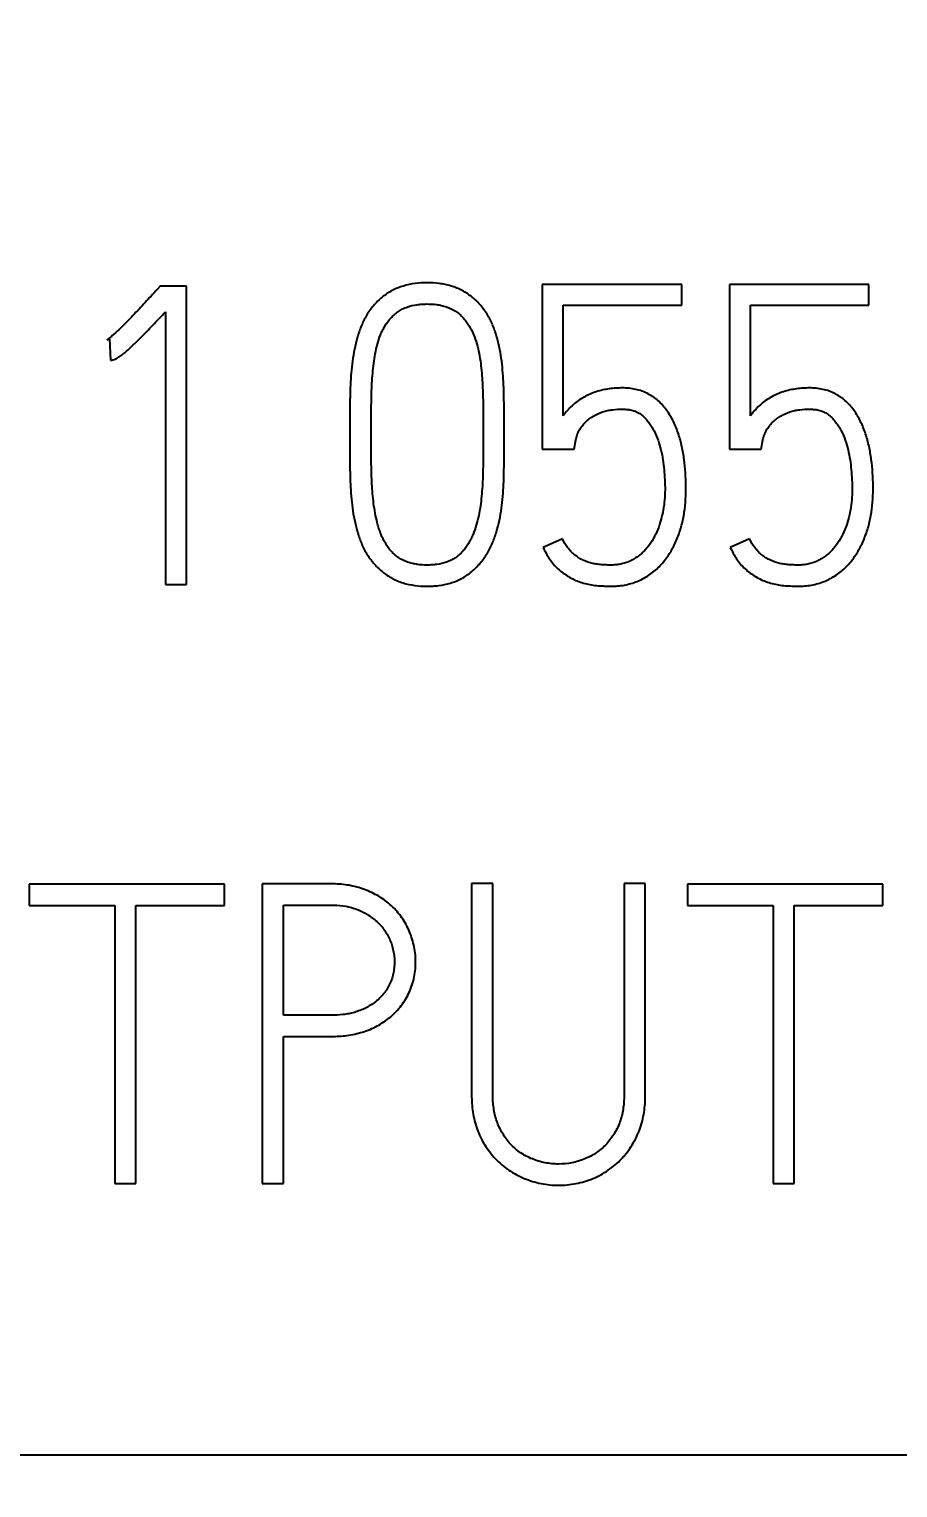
# Model space of a CAD drawing. Extents: x 0 to 420, y 0 to 297.
# Drawn here: x 127.73 to 132.37, y 163.32 to 171.11 of the extents above; entities that cross this region are included whole.
import ezdxf

# ---------------------------------------------------------------- set-up
doc = ezdxf.new("R2010")
doc.units = 0
doc.header["$LTSCALE"] = 23.1
for name, color, linetype in [('10000_FRONT', 7, 'CONTINUOUS'), ('10100_DIM_FRONT', 7, 'CONTINUOUS'), ('10500_FRONT_LABELING', 7, 'CONTINUOUS')]:
    doc.layers.add(name, color=color, linetype=linetype)
doc.styles.get("Standard").update_dxf_attribs({"font": 'txt', "width": 0.8})
doc.dimstyles.new('DIMSTYLE_1', dxfattribs={"dimtxt": 3.5, "dimasz": 3.5, "dimexe": 0.18, "dimexo": 0.0625, "dimgap": 0.09, "dimtad": 1, "dimtxsty": 'STANDARD', "dimcen": 0.09, "dimazin": 3, "dimtp": 0.05, "dimtm": 0.05, "dimtfac": 1, "dimtofl": 0, "dimtmove": 0, "dimatfit": 3, "dimtolj": 1})

# ---------------------------------------------------------------- blocks, each defined once
blk = doc.blocks.new('*D1')
at = {"layer": '10100_DIM_FRONT', "linetype": 'CONTINUOUS'}
for p, q in [((109.715618, 185.641363), (109.715618, 128.698883)), ((145.215618, 185.641363), (145.215618, 128.698883)), ((109.715618, 130.698883), (127.465618, 130.698883)), ((145.215618, 130.698883), (127.465618, 130.698883))]:
    blk.add_line(p, q, dxfattribs=at)
for points in [[(113.215618, 131.198883), (109.715618, 130.698883), (113.215618, 130.198883)], [(141.715618, 130.198883), (145.215618, 130.698883), (141.715618, 131.198883)]]:
    blk.add_solid(points, dxfattribs=at)
at = {"layer": '10100_DIM_FRONT', "linetype": 'CONTINUOUS', "width": 0.678571}
blk.add_text('35,5', height=3.5, dxfattribs=at).set_placement((123.63496, 131.573883))

msp = doc.modelspace()

# ---------------------------------------------------------------- linework, layer by layer
at = {"layer": '10000_FRONT', "color": 7, "linetype": 'CONTINUOUS'}
msp.add_line((109.7156, 163.4949), (145.2156, 163.4949), dxfattribs=at)
at = {"layer": '10500_FRONT_LABELING', "color": 7, "linetype": 'CONTINUOUS'}
for p, q in [((128.4327, 169.7335), (128.417, 169.7157)), ((128.5735, 169.7335), (128.4327, 169.7335)), ((128.5735, 168.1401), (128.5735, 169.7335)), ((130.4729, 169.7424), (130.4729, 168.8636)), ((131.2171, 169.7424), (130.4729, 169.7424)), ((131.2171, 169.6314), (131.2171, 169.7424)), ((131.4718, 169.7424), (131.4718, 168.8636)), ((132.216, 169.7424), (131.4718, 169.7424)), ((132.216, 169.6314), (132.216, 169.7424)), ((128.4617, 169.5959), (128.4617, 168.1401)), ((130.5847, 169.0411), (130.5847, 169.6314)), ((130.5847, 169.6314), (131.2171, 169.6314)), ((131.5836, 169.0411), (131.5836, 169.6314)), ((131.5836, 169.6314), (132.216, 169.6314)), ((128.1489, 169.4472), (128.1623, 169.4517)), ((128.1623, 169.4517), (128.169, 169.3385)), ((129.445, 168.9523), (129.445, 168.9279)), ((129.559, 168.9279), (129.559, 168.9523)), ((130.1579, 168.9523), (130.1579, 168.9279)), ((130.2696, 168.9279), (130.2696, 168.9523)), ((130.6428, 168.8636), (130.6517, 168.9124)), ((131.6417, 168.8636), (131.6506, 168.9124)), ((130.4729, 168.8636), (130.6428, 168.8636)), ((131.4718, 168.8636), (131.6417, 168.8636)), ((130.5802, 168.3842), (130.4774, 168.3376)), ((131.5791, 168.3842), (131.4763, 168.3376)), ((128.4617, 168.1401), (128.5735, 168.1401)), ((127.7349, 166.5401), (127.7349, 166.427)), ((128.7769, 166.5401), (127.7349, 166.5401)), ((128.7769, 166.427), (128.7769, 166.5401)), ((128.9783, 166.5424), (128.9783, 164.9424)), ((129.3456, 166.5424), (128.9783, 166.5424)), ((130.0956, 166.5446), (130.0956, 165.4173)), ((130.2084, 166.5446), (130.0956, 166.5446)), ((130.2084, 165.4173), (130.2084, 166.5446)), ((130.9098, 166.5446), (130.9098, 165.4173)), ((131.0226, 166.5446), (130.9098, 166.5446)), ((131.0226, 165.4173), (131.0226, 166.5446)), ((131.2483, 166.5401), (131.2483, 166.427)), ((132.2904, 166.5401), (131.2483, 166.5401)), ((132.2904, 166.427), (132.2904, 166.5401)), ((127.7349, 166.427), (128.1906, 166.427)), ((128.1906, 166.427), (128.1906, 164.9424)), ((128.3035, 164.9424), (128.3035, 166.427)), ((128.3035, 166.427), (128.7769, 166.427)), ((129.0911, 165.8411), (129.0911, 166.4292)), ((129.0911, 166.4292), (129.3456, 166.4292)), ((131.2483, 166.427), (131.7041, 166.427)), ((131.7041, 166.427), (131.7041, 164.9424)), ((131.8169, 164.9424), (131.8169, 166.427)), ((131.8169, 166.427), (132.2904, 166.427)), ((129.3456, 165.8411), (129.0911, 165.8411)), ((129.0911, 164.9424), (129.0911, 165.7279)), ((129.0911, 165.7279), (129.3456, 165.7279)), ((128.1906, 164.9424), (128.3035, 164.9424)), ((128.9783, 164.9424), (129.0911, 164.9424)), ((131.7041, 164.9424), (131.8169, 164.9424))]:
    msp.add_line(p, q, dxfattribs=at)
for points, knots in [([(130.2696, 168.9523), (130.2696, 168.9947), (130.2693, 169.0371), (130.2684, 169.1217), (130.2679, 169.1641), (130.2645, 169.2485), (130.2612, 169.2907), (130.2533, 169.3536), (130.2501, 169.3745), (130.2421, 169.4163), (130.2372, 169.4371), (130.2254, 169.4786), (130.2186, 169.499), (130.2026, 169.5388), (130.1933, 169.5581), (130.1767, 169.586), (130.1708, 169.5951), (130.1583, 169.6125), (130.1517, 169.621), (130.131, 169.6454), (130.1159, 169.6605), (130.0908, 169.681), (130.082, 169.6875), (130.064, 169.6994), (130.0548, 169.7049), (130.0264, 169.7198), (130.0065, 169.7277), (129.9755, 169.737), (129.9649, 169.7397), (129.9438, 169.7441), (129.9332, 169.7459), (129.9014, 169.75), (129.88, 169.7512), (129.837, 169.7512), (129.8153, 169.75), (129.7727, 169.7444), (129.7518, 169.7401), (129.7107, 169.7278), (129.6903, 169.7197), (129.6523, 169.6998), (129.6345, 169.6879), (129.6095, 169.6675), (129.6014, 169.6602), (129.5861, 169.645), (129.5788, 169.6371), (129.5649, 169.6208), (129.5584, 169.6123), (129.5458, 169.5948), (129.5399, 169.5857), (129.5234, 169.5579), (129.5142, 169.5386), (129.4982, 169.4991), (129.4914, 169.4788), (129.4794, 169.4377), (129.4743, 169.4168), (129.4658, 169.375), (129.4624, 169.354), (129.4538, 169.291), (129.4502, 169.2488), (129.4466, 169.1643), (129.4462, 169.1219), (129.4452, 169.0371), (129.445, 168.9948), (129.445, 168.9523)], [0, 0, 0, 0, 0.0625, 0.0625, 0.125, 0.125, 0.1875, 0.1875, 0.21875, 0.21875, 0.25, 0.25, 0.28125, 0.28125, 0.3125, 0.3125, 0.328125, 0.328125, 0.34375, 0.34375, 0.375, 0.375, 0.390625, 0.390625, 0.40625, 0.40625, 0.4375, 0.4375, 0.453125, 0.453125, 0.46875, 0.46875, 0.5, 0.5, 0.53125, 0.53125, 0.5625, 0.5625, 0.59375, 0.59375, 0.625, 0.625, 0.640625, 0.640625, 0.65625, 0.65625, 0.671875, 0.671875, 0.6875, 0.6875, 0.71875, 0.71875, 0.75, 0.75, 0.78125, 0.78125, 0.8125, 0.8125, 0.875, 0.875, 0.9375, 0.9375, 1, 1, 1, 1]), ([(128.417, 169.7157), (128.4066, 169.7039), (128.3957, 169.6923), (128.3743, 169.669), (128.3636, 169.6573), (128.3313, 169.6225), (128.3096, 169.5994), (128.2659, 169.5536), (128.2439, 169.5308), (128.2097, 169.4979), (128.1981, 169.4872), (128.1802, 169.4716), (128.1742, 169.4665), (128.1619, 169.4564), (128.1557, 169.4515), (128.1489, 169.4472)], [0, 0, 0, 0, 0.125, 0.125, 0.25, 0.25, 0.5, 0.5, 0.75, 0.75, 0.875, 0.875, 0.9375, 0.9375, 1, 1, 1, 1]), ([(128.169, 169.3385), (128.1732, 169.3385), (128.1773, 169.3391), (128.1854, 169.3408), (128.1894, 169.3418), (128.1972, 169.3446), (128.2009, 169.3465), (128.2081, 169.3505), (128.2115, 169.3528), (128.2217, 169.3598), (128.2283, 169.3648), (128.2411, 169.3751), (128.2474, 169.3804), (128.2659, 169.3966), (128.278, 169.4078), (128.3017, 169.4305), (128.3135, 169.442), (128.3484, 169.4768), (128.3713, 169.5004), (128.4167, 169.548), (128.4393, 169.5719), (128.4617, 169.5959)], [0, 0, 0, 0, 0.03125, 0.03125, 0.0625, 0.0625, 0.09375, 0.09375, 0.125, 0.125, 0.1875, 0.1875, 0.25, 0.25, 0.375, 0.375, 0.5, 0.5, 0.75, 0.75, 1, 1, 1, 1]), ([(129.559, 168.9523), (129.559, 168.9875), (129.5592, 169.0225), (129.56, 169.0927), (129.5604, 169.1278), (129.562, 169.1804), (129.5627, 169.1979), (129.5647, 169.2329), (129.5659, 169.2504), (129.5689, 169.2854), (129.5707, 169.3029), (129.5751, 169.3378), (129.5777, 169.3552), (129.5842, 169.3896), (129.5881, 169.4066), (129.5974, 169.4402), (129.6028, 169.4568), (129.6126, 169.4812), (129.6161, 169.4892), (129.624, 169.5051), (129.6284, 169.5129), (129.6423, 169.5355), (129.6528, 169.5497), (129.6707, 169.5695), (129.6771, 169.5758), (129.6903, 169.5875), (129.6972, 169.5929), (129.7116, 169.6029), (129.7192, 169.6074), (129.735, 169.6154), (129.7433, 169.6189), (129.7685, 169.6278), (129.7857, 169.6317), (129.812, 169.6356), (129.8209, 169.6365), (129.8386, 169.6377), (129.8475, 169.638), (129.874, 169.6381), (129.8915, 169.6372), (129.9177, 169.6336), (129.9264, 169.6321), (129.9437, 169.6281), (129.9524, 169.6257), (129.9778, 169.6171), (129.9938, 169.6096), (130.0164, 169.5951), (130.0237, 169.5898), (130.0372, 169.5783), (130.0435, 169.5721), (130.0554, 169.5589), (130.0609, 169.5519), (130.0714, 169.5374), (130.0764, 169.53), (130.0904, 169.5074), (130.0984, 169.4917), (130.1122, 169.4591), (130.1181, 169.4422), (130.1281, 169.4081), (130.1322, 169.391), (130.1389, 169.3565), (130.1416, 169.3391), (130.146, 169.3043), (130.1477, 169.2868), (130.1508, 169.2518), (130.152, 169.2343), (130.154, 169.1992), (130.1547, 169.1816), (130.1564, 169.1287), (130.1569, 169.0934), (130.1577, 169.0229), (130.1579, 168.9876), (130.1579, 168.9523)], [0, 0, 0, 0, 0.0625, 0.0625, 0.125, 0.125, 0.15625, 0.15625, 0.1875, 0.1875, 0.21875, 0.21875, 0.25, 0.25, 0.28125, 0.28125, 0.3125, 0.3125, 0.328125, 0.328125, 0.34375, 0.34375, 0.375, 0.375, 0.390625, 0.390625, 0.40625, 0.40625, 0.421875, 0.421875, 0.4375, 0.4375, 0.46875, 0.46875, 0.484375, 0.484375, 0.5, 0.5, 0.53125, 0.53125, 0.546875, 0.546875, 0.5625, 0.5625, 0.59375, 0.59375, 0.609375, 0.609375, 0.625, 0.625, 0.640625, 0.640625, 0.65625, 0.65625, 0.6875, 0.6875, 0.71875, 0.71875, 0.75, 0.75, 0.78125, 0.78125, 0.8125, 0.8125, 0.84375, 0.84375, 0.875, 0.875, 0.9375, 0.9375, 1, 1, 1, 1]), ([(130.4774, 168.3376), (130.4873, 168.3165), (130.4982, 168.2961), (130.5175, 168.2674), (130.5244, 168.2582), (130.5395, 168.2406), (130.5476, 168.2322), (130.5649, 168.2162), (130.574, 168.2089), (130.5927, 168.1951), (130.6023, 168.1887), (130.6222, 168.1767), (130.6325, 168.1712), (130.6538, 168.1614), (130.6648, 168.1571), (130.687, 168.1497), (130.6982, 168.1464), (130.7209, 168.1409), (130.7323, 168.1386), (130.7556, 168.1354), (130.7674, 168.1344), (130.7908, 168.1329), (130.8026, 168.1323), (130.8261, 168.1314), (130.8378, 168.1311), (130.8612, 168.1317), (130.8729, 168.1324), (130.8963, 168.1351), (130.9079, 168.1369), (130.9312, 168.1418), (130.9427, 168.1448), (130.9764, 168.1555), (130.998, 168.1648), (131.029, 168.182), (131.0391, 168.1884), (131.0585, 168.202), (131.0677, 168.2092), (131.0855, 168.2246), (131.0939, 168.2327), (131.1101, 168.2499), (131.1179, 168.2589), (131.1399, 168.2869), (131.1527, 168.3065), (131.1755, 168.3474), (131.1855, 168.3687), (131.1986, 168.4017), (131.2027, 168.4128), (131.21, 168.4351), (131.2134, 168.4464), (131.2224, 168.4803), (131.2272, 168.5031), (131.2342, 168.5493), (131.2366, 168.5727), (131.2392, 168.6198), (131.2396, 168.6433), (131.2392, 168.6903), (131.2375, 168.7371), (131.2329, 168.7837), (131.2267, 168.8301), (131.2228, 168.8533), (131.2128, 168.8993), (131.2067, 168.9223), (131.1918, 168.9671), (131.1831, 168.989), (131.1674, 169.0208), (131.1618, 169.0313), (131.1497, 169.0516), (131.1432, 169.0614), (131.1226, 169.0898), (131.1071, 169.1073), (131.0847, 169.1269), (131.08, 169.1307), (131.0706, 169.1379), (131.0657, 169.1414), (131.051, 169.1512), (131.0407, 169.157), (131.0194, 169.1674), (131.0083, 169.1719), (130.9856, 169.1792), (130.9742, 169.182), (130.9509, 169.1864), (130.9391, 169.1878), (130.9154, 169.1896), (130.9035, 169.1899), (130.8798, 169.1896), (130.8681, 169.189), (130.8446, 169.1871), (130.8329, 169.1858), (130.8097, 169.1821), (130.7981, 169.1798), (130.7751, 169.1741), (130.7636, 169.1708), (130.7411, 169.1631), (130.7301, 169.1587), (130.7087, 169.1487), (130.6984, 169.1431), (130.6781, 169.1309), (130.6682, 169.1243), (130.6491, 169.11), (130.64, 169.1024), (130.6228, 169.0863), (130.6145, 169.0779), (130.5989, 169.0602), (130.5915, 169.0509), (130.5847, 169.0411)], [0, 0, 0, 0, 0.03125, 0.03125, 0.046875, 0.046875, 0.0625, 0.0625, 0.078125, 0.078125, 0.09375, 0.09375, 0.109375, 0.109375, 0.125, 0.125, 0.140625, 0.140625, 0.15625, 0.15625, 0.171875, 0.171875, 0.1875, 0.1875, 0.203125, 0.203125, 0.21875, 0.21875, 0.234375, 0.234375, 0.25, 0.25, 0.28125, 0.28125, 0.296875, 0.296875, 0.3125, 0.3125, 0.328125, 0.328125, 0.34375, 0.34375, 0.375, 0.375, 0.40625, 0.40625, 0.421875, 0.421875, 0.4375, 0.4375, 0.46875, 0.46875, 0.5, 0.5, 0.53125, 0.53125, 0.5625, 0.59375, 0.59375, 0.625, 0.625, 0.65625, 0.65625, 0.6875, 0.6875, 0.703125, 0.703125, 0.71875, 0.71875, 0.75, 0.75, 0.757812, 0.757812, 0.765625, 0.765625, 0.78125, 0.78125, 0.796875, 0.796875, 0.8125, 0.8125, 0.828125, 0.828125, 0.84375, 0.84375, 0.859375, 0.859375, 0.875, 0.875, 0.890625, 0.890625, 0.90625, 0.90625, 0.921875, 0.921875, 0.9375, 0.9375, 0.953125, 0.953125, 0.96875, 0.96875, 0.984375, 0.984375, 1, 1, 1, 1]), ([(131.4763, 168.3376), (131.4862, 168.3165), (131.4971, 168.2961), (131.5164, 168.2674), (131.5233, 168.2582), (131.5384, 168.2406), (131.5465, 168.2322), (131.5638, 168.2162), (131.5729, 168.2089), (131.5916, 168.1951), (131.6012, 168.1887), (131.6211, 168.1767), (131.6314, 168.1712), (131.6527, 168.1614), (131.6637, 168.1571), (131.6859, 168.1497), (131.6971, 168.1464), (131.7198, 168.1409), (131.7312, 168.1386), (131.7545, 168.1354), (131.7663, 168.1344), (131.7897, 168.1329), (131.8015, 168.1323), (131.825, 168.1314), (131.8367, 168.1311), (131.8601, 168.1317), (131.8718, 168.1324), (131.8952, 168.1351), (131.9068, 168.1369), (131.9301, 168.1418), (131.9416, 168.1448), (131.9753, 168.1555), (131.9969, 168.1648), (132.0279, 168.182), (132.038, 168.1884), (132.0574, 168.202), (132.0666, 168.2092), (132.0844, 168.2246), (132.0928, 168.2327), (132.109, 168.2499), (132.1168, 168.2589), (132.1388, 168.2869), (132.1516, 168.3065), (132.1744, 168.3474), (132.1844, 168.3687), (132.1975, 168.4017), (132.2016, 168.4128), (132.2089, 168.4351), (132.2123, 168.4464), (132.2213, 168.4803), (132.2261, 168.5031), (132.2331, 168.5493), (132.2355, 168.5727), (132.2381, 168.6198), (132.2385, 168.6433), (132.2381, 168.6903), (132.2364, 168.7371), (132.2318, 168.7837), (132.2256, 168.8301), (132.2217, 168.8533), (132.2117, 168.8993), (132.2056, 168.9223), (132.1907, 168.9671), (132.182, 168.989), (132.1663, 169.0208), (132.1607, 169.0313), (132.1486, 169.0516), (132.1421, 169.0614), (132.1215, 169.0898), (132.106, 169.1073), (132.0836, 169.1269), (132.0789, 169.1307), (132.0695, 169.1379), (132.0646, 169.1414), (132.0499, 169.1512), (132.0396, 169.157), (132.0183, 169.1674), (132.0072, 169.1719), (131.9845, 169.1792), (131.9731, 169.182), (131.9498, 169.1864), (131.938, 169.1878), (131.9143, 169.1896), (131.9024, 169.1899), (131.8787, 169.1896), (131.867, 169.189), (131.8435, 169.1871), (131.8318, 169.1858), (131.8086, 169.1821), (131.797, 169.1798), (131.774, 169.1741), (131.7625, 169.1708), (131.74, 169.1631), (131.729, 169.1587), (131.7076, 169.1487), (131.6973, 169.1431), (131.677, 169.1309), (131.6671, 169.1243), (131.648, 169.11), (131.6389, 169.1024), (131.6217, 169.0863), (131.6134, 169.0779), (131.5978, 169.0602), (131.5904, 169.0509), (131.5836, 169.0411)], [0, 0, 0, 0, 0.03125, 0.03125, 0.046875, 0.046875, 0.0625, 0.0625, 0.078125, 0.078125, 0.09375, 0.09375, 0.109375, 0.109375, 0.125, 0.125, 0.140625, 0.140625, 0.15625, 0.15625, 0.171875, 0.171875, 0.1875, 0.1875, 0.203125, 0.203125, 0.21875, 0.21875, 0.234375, 0.234375, 0.25, 0.25, 0.28125, 0.28125, 0.296875, 0.296875, 0.3125, 0.3125, 0.328125, 0.328125, 0.34375, 0.34375, 0.375, 0.375, 0.40625, 0.40625, 0.421875, 0.421875, 0.4375, 0.4375, 0.46875, 0.46875, 0.5, 0.5, 0.53125, 0.53125, 0.5625, 0.59375, 0.59375, 0.625, 0.625, 0.65625, 0.65625, 0.6875, 0.6875, 0.703125, 0.703125, 0.71875, 0.71875, 0.75, 0.75, 0.757812, 0.757812, 0.765625, 0.765625, 0.78125, 0.78125, 0.796875, 0.796875, 0.8125, 0.8125, 0.828125, 0.828125, 0.84375, 0.84375, 0.859375, 0.859375, 0.875, 0.875, 0.890625, 0.890625, 0.90625, 0.90625, 0.921875, 0.921875, 0.9375, 0.9375, 0.953125, 0.953125, 0.96875, 0.96875, 0.984375, 0.984375, 1, 1, 1, 1]), ([(130.6517, 168.9124), (130.6521, 168.917), (130.6532, 168.9214), (130.6558, 168.9302), (130.6572, 168.9345), (130.6615, 168.9475), (130.6651, 168.9559), (130.674, 168.9717), (130.6792, 168.979), (130.6903, 168.9934), (130.6963, 169.0002), (130.7091, 169.013), (130.7159, 169.0189), (130.7304, 169.0297), (130.7381, 169.0347), (130.7613, 169.0486), (130.7775, 169.0563), (130.8032, 169.065), (130.8121, 169.0673), (130.8299, 169.071), (130.8388, 169.0724), (130.8656, 169.0758), (130.8835, 169.0769), (130.9106, 169.0765), (130.9198, 169.076), (130.9378, 169.0738), (130.9467, 169.072), (130.9597, 169.0683), (130.964, 169.0669), (130.9725, 169.0636), (130.9767, 169.0617), (130.9889, 169.0556), (130.9965, 169.0507), (131.0107, 169.0396), (131.0174, 169.0334), (131.0299, 169.0202), (131.0356, 169.0132), (131.0463, 168.9988), (131.0514, 168.9913), (131.061, 168.976), (131.0655, 168.9682), (131.078, 168.944), (131.0848, 168.9274), (131.0966, 168.8936), (131.1016, 168.8764), (131.1101, 168.8416), (131.1137, 168.8239), (131.1191, 168.7884), (131.121, 168.7706), (131.1241, 168.735), (131.1253, 168.7172), (131.1272, 168.6815), (131.1278, 168.6637), (131.1276, 168.6279), (131.1269, 168.6101), (131.1237, 168.5742), (131.1214, 168.5562), (131.115, 168.5208), (131.1111, 168.5033), (131.1014, 168.4687), (131.0958, 168.4517), (131.0823, 168.4181), (131.0746, 168.4017), (131.057, 168.3704), (131.0471, 168.3554), (131.0302, 168.3342), (131.0241, 168.3274), (131.0115, 168.3145), (130.9983, 168.3022), (130.984, 168.2913), (130.9691, 168.281), (130.9613, 168.2763), (130.9374, 168.2634), (130.9207, 168.2568), (130.8946, 168.25), (130.8858, 168.2483), (130.8677, 168.2458), (130.8587, 168.245), (130.8406, 168.2443), (130.8317, 168.2444), (130.8137, 168.2449), (130.8047, 168.2453), (130.7867, 168.2466), (130.7778, 168.2473), (130.7599, 168.2494), (130.7508, 168.2508), (130.7243, 168.2565), (130.7074, 168.2625), (130.6831, 168.2742), (130.6751, 168.2786), (130.6599, 168.2883), (130.6525, 168.2935), (130.6385, 168.3046), (130.6318, 168.3106), (130.6191, 168.3235), (130.6132, 168.3304), (130.597, 168.3522), (130.5881, 168.3679), (130.5802, 168.3842)], [0, 0, 0, 0, 0.007812, 0.007812, 0.015625, 0.015625, 0.03125, 0.03125, 0.046875, 0.046875, 0.0625, 0.0625, 0.078125, 0.078125, 0.09375, 0.09375, 0.125, 0.125, 0.140625, 0.140625, 0.15625, 0.15625, 0.1875, 0.1875, 0.203125, 0.203125, 0.21875, 0.21875, 0.226562, 0.226562, 0.234375, 0.234375, 0.25, 0.25, 0.265625, 0.265625, 0.28125, 0.28125, 0.296875, 0.296875, 0.3125, 0.3125, 0.34375, 0.34375, 0.375, 0.375, 0.40625, 0.40625, 0.4375, 0.4375, 0.46875, 0.46875, 0.5, 0.5, 0.53125, 0.53125, 0.5625, 0.5625, 0.59375, 0.59375, 0.625, 0.625, 0.65625, 0.65625, 0.6875, 0.6875, 0.703125, 0.703125, 0.71875, 0.734375, 0.734375, 0.75, 0.75, 0.78125, 0.78125, 0.796875, 0.796875, 0.8125, 0.8125, 0.828125, 0.828125, 0.84375, 0.84375, 0.859375, 0.859375, 0.875, 0.875, 0.90625, 0.90625, 0.921875, 0.921875, 0.9375, 0.9375, 0.953125, 0.953125, 0.96875, 0.96875, 1, 1, 1, 1]), ([(131.6506, 168.9124), (131.651, 168.917), (131.6521, 168.9214), (131.6547, 168.9302), (131.6561, 168.9345), (131.6604, 168.9475), (131.664, 168.9559), (131.6729, 168.9717), (131.6781, 168.979), (131.6892, 168.9934), (131.6952, 169.0002), (131.708, 169.013), (131.7148, 169.0189), (131.7293, 169.0297), (131.737, 169.0347), (131.7602, 169.0486), (131.7764, 169.0563), (131.8021, 169.065), (131.811, 169.0673), (131.8288, 169.071), (131.8377, 169.0724), (131.8645, 169.0758), (131.8824, 169.0769), (131.9095, 169.0765), (131.9187, 169.076), (131.9367, 169.0738), (131.9456, 169.072), (131.9586, 169.0683), (131.9629, 169.0669), (131.9714, 169.0636), (131.9756, 169.0617), (131.9878, 169.0556), (131.9954, 169.0507), (132.0096, 169.0396), (132.0163, 169.0334), (132.0288, 169.0202), (132.0345, 169.0132), (132.0452, 168.9988), (132.0503, 168.9913), (132.0599, 168.976), (132.0644, 168.9682), (132.0769, 168.944), (132.0837, 168.9274), (132.0955, 168.8936), (132.1005, 168.8764), (132.109, 168.8416), (132.1126, 168.8239), (132.118, 168.7884), (132.1199, 168.7706), (132.123, 168.735), (132.1242, 168.7172), (132.1261, 168.6815), (132.1267, 168.6637), (132.1265, 168.6279), (132.1258, 168.6101), (132.1226, 168.5742), (132.1202, 168.5562), (132.1139, 168.5208), (132.11, 168.5033), (132.1003, 168.4687), (132.0947, 168.4517), (132.0812, 168.4181), (132.0735, 168.4017), (132.0559, 168.3704), (132.046, 168.3554), (132.0291, 168.3342), (132.023, 168.3274), (132.0104, 168.3145), (131.9972, 168.3022), (131.9829, 168.2913), (131.968, 168.281), (131.9602, 168.2763), (131.9363, 168.2634), (131.9196, 168.2568), (131.8935, 168.25), (131.8847, 168.2483), (131.8666, 168.2458), (131.8576, 168.245), (131.8395, 168.2443), (131.8306, 168.2444), (131.8126, 168.2449), (131.8036, 168.2453), (131.7856, 168.2466), (131.7767, 168.2473), (131.7588, 168.2494), (131.7497, 168.2508), (131.7232, 168.2565), (131.7063, 168.2625), (131.682, 168.2742), (131.674, 168.2786), (131.6587, 168.2883), (131.6514, 168.2935), (131.6374, 168.3046), (131.6307, 168.3106), (131.618, 168.3235), (131.6121, 168.3304), (131.5959, 168.3522), (131.587, 168.3679), (131.5791, 168.3842)], [0, 0, 0, 0, 0.007812, 0.007812, 0.015625, 0.015625, 0.03125, 0.03125, 0.046875, 0.046875, 0.0625, 0.0625, 0.078125, 0.078125, 0.09375, 0.09375, 0.125, 0.125, 0.140625, 0.140625, 0.15625, 0.15625, 0.1875, 0.1875, 0.203125, 0.203125, 0.21875, 0.21875, 0.226562, 0.226562, 0.234375, 0.234375, 0.25, 0.25, 0.265625, 0.265625, 0.28125, 0.28125, 0.296875, 0.296875, 0.3125, 0.3125, 0.34375, 0.34375, 0.375, 0.375, 0.40625, 0.40625, 0.4375, 0.4375, 0.46875, 0.46875, 0.5, 0.5, 0.53125, 0.53125, 0.5625, 0.5625, 0.59375, 0.59375, 0.625, 0.625, 0.65625, 0.65625, 0.6875, 0.6875, 0.703125, 0.703125, 0.71875, 0.734375, 0.734375, 0.75, 0.75, 0.78125, 0.78125, 0.796875, 0.796875, 0.8125, 0.8125, 0.828125, 0.828125, 0.84375, 0.84375, 0.859375, 0.859375, 0.875, 0.875, 0.90625, 0.90625, 0.921875, 0.921875, 0.9375, 0.9375, 0.953125, 0.953125, 0.96875, 0.96875, 1, 1, 1, 1]), ([(129.445, 168.9279), (129.445, 168.8858), (129.4452, 168.8436), (129.4462, 168.7593), (129.4466, 168.7172), (129.4502, 168.6331), (129.4538, 168.5912), (129.4623, 168.5287), (129.4657, 168.5079), (129.4741, 168.4664), (129.4792, 168.4457), (129.4912, 168.4045), (129.4979, 168.3842), (129.5139, 168.3446), (129.5231, 168.3254), (129.5397, 168.2977), (129.5457, 168.2887), (129.5584, 168.2714), (129.565, 168.2631), (129.579, 168.247), (129.5863, 168.2393), (129.6015, 168.2244), (129.6094, 168.2172), (129.6258, 168.2034), (129.6344, 168.1968), (129.652, 168.1845), (129.6611, 168.1788), (129.6891, 168.1635), (129.7089, 168.1554), (129.7501, 168.1428), (129.771, 168.1384), (129.8132, 168.1327), (129.8345, 168.1314), (129.8666, 168.1312), (129.8774, 168.1315), (129.8988, 168.1327), (129.9094, 168.1337), (129.941, 168.1377), (129.9617, 168.142), (129.9923, 168.1511), (130.0024, 168.1546), (130.0223, 168.1626), (130.0322, 168.1672), (130.0605, 168.1823), (130.0781, 168.1943), (130.1028, 168.2148), (130.1107, 168.2221), (130.126, 168.2372), (130.1333, 168.2451), (130.1541, 168.2695), (130.1667, 168.2868), (130.1834, 168.3144), (130.1886, 168.3238), (130.1982, 168.3429), (130.2027, 168.3525), (130.215, 168.3819), (130.2221, 168.4019), (130.2344, 168.4426), (130.2397, 168.4634), (130.2484, 168.5053), (130.2519, 168.5263), (130.2606, 168.5893), (130.2642, 168.6315), (130.2679, 168.7161), (130.2684, 168.7584), (130.2693, 168.8432), (130.2696, 168.8855), (130.2696, 168.9279)], [0, 0, 0, 0, 0.0625, 0.0625, 0.125, 0.125, 0.1875, 0.1875, 0.21875, 0.21875, 0.25, 0.25, 0.28125, 0.28125, 0.3125, 0.3125, 0.328125, 0.328125, 0.34375, 0.34375, 0.359375, 0.359375, 0.375, 0.375, 0.390625, 0.390625, 0.40625, 0.40625, 0.4375, 0.4375, 0.46875, 0.46875, 0.5, 0.5, 0.515625, 0.515625, 0.53125, 0.53125, 0.5625, 0.5625, 0.578125, 0.578125, 0.59375, 0.59375, 0.625, 0.625, 0.640625, 0.640625, 0.65625, 0.65625, 0.6875, 0.6875, 0.703125, 0.703125, 0.71875, 0.71875, 0.75, 0.75, 0.78125, 0.78125, 0.8125, 0.8125, 0.875, 0.875, 0.9375, 0.9375, 1, 1, 1, 1]), ([(130.1579, 168.9279), (130.1579, 168.8928), (130.1577, 168.8577), (130.1568, 168.7875), (130.1563, 168.7524), (130.1546, 168.6998), (130.1538, 168.6822), (130.1516, 168.6473), (130.1502, 168.6298), (130.1451, 168.5775), (130.1405, 168.5429), (130.1298, 168.4913), (130.1255, 168.4742), (130.1156, 168.4404), (130.11, 168.4238), (130.1, 168.3994), (130.0964, 168.3914), (130.0885, 168.3756), (130.0842, 168.3678), (130.075, 168.3529), (130.0701, 168.3456), (130.0597, 168.3315), (130.0542, 168.3247), (130.0424, 168.3116), (130.0361, 168.3053), (130.0228, 168.2937), (130.0159, 168.2883), (130.0013, 168.2785), (129.9937, 168.2741), (129.9779, 168.2663), (129.9696, 168.2629), (129.9447, 168.2542), (129.9276, 168.2503), (129.9014, 168.2467), (129.8925, 168.2458), (129.875, 168.2447), (129.8662, 168.2444), (129.8399, 168.2445), (129.8138, 168.246), (129.7879, 168.2508), (129.7706, 168.2547), (129.762, 168.2572), (129.737, 168.2658), (129.7211, 168.2734), (129.6989, 168.2882), (129.6918, 168.2936), (129.6786, 168.3052), (129.6723, 168.3114), (129.6606, 168.3245), (129.655, 168.3315), (129.6445, 168.3458), (129.6396, 168.3532), (129.6261, 168.3758), (129.6185, 168.3916), (129.6088, 168.4162), (129.6058, 168.4245), (129.6003, 168.4413), (129.5978, 168.4498), (129.5907, 168.4751), (129.5866, 168.4921), (129.5762, 168.5435), (129.5717, 168.578), (129.5666, 168.6301), (129.5652, 168.6475), (129.563, 168.6824), (129.5622, 168.7), (129.5605, 168.7526), (129.56, 168.7876), (129.5592, 168.8578), (129.559, 168.8929), (129.559, 168.9279)], [0, 0, 0, 0, 0.0625, 0.0625, 0.125, 0.125, 0.15625, 0.15625, 0.1875, 0.1875, 0.25, 0.25, 0.28125, 0.28125, 0.3125, 0.3125, 0.328125, 0.328125, 0.34375, 0.34375, 0.359375, 0.359375, 0.375, 0.375, 0.390625, 0.390625, 0.40625, 0.40625, 0.421875, 0.421875, 0.4375, 0.4375, 0.46875, 0.46875, 0.484375, 0.484375, 0.5, 0.5, 0.53125, 0.546875, 0.546875, 0.5625, 0.5625, 0.59375, 0.59375, 0.609375, 0.609375, 0.625, 0.625, 0.640625, 0.640625, 0.65625, 0.65625, 0.6875, 0.6875, 0.703125, 0.703125, 0.71875, 0.71875, 0.75, 0.75, 0.8125, 0.8125, 0.84375, 0.84375, 0.875, 0.875, 0.9375, 0.9375, 1, 1, 1, 1]), ([(129.3456, 165.7279), (129.3741, 165.7279), (129.4023, 165.7296), (129.4582, 165.7371), (129.4858, 165.7428), (129.5266, 165.7554), (129.5401, 165.7602), (129.5663, 165.7711), (129.5791, 165.7771), (129.6039, 165.7905), (129.616, 165.7979), (129.6394, 165.8139), (129.6509, 165.8226), (129.6834, 165.8502), (129.703, 165.8705), (129.7289, 165.9041), (129.7369, 165.9159), (129.7515, 165.9405), (129.758, 165.9531), (129.7751, 165.9919), (129.7837, 166.0188), (129.7949, 166.075), (129.7973, 166.1032), (129.7966, 166.1457), (129.7957, 166.1599), (129.7923, 166.1883), (129.7899, 166.2023), (129.7806, 166.2437), (129.7717, 166.2705), (129.7542, 166.3095), (129.7477, 166.3223), (129.7334, 166.3467), (129.7178, 166.3702), (129.6999, 166.392), (129.6808, 166.4129), (129.6705, 166.423), (129.6385, 166.4512), (129.6153, 166.4673), (129.5784, 166.4884), (129.5656, 166.4949), (129.5397, 166.5067), (129.5266, 166.5119), (129.4865, 166.5257), (129.459, 166.5322), (129.4026, 166.5405), (129.3741, 166.5424), (129.3456, 166.5424)], [0, 0, 0, 0, 0.0625, 0.0625, 0.125, 0.125, 0.15625, 0.15625, 0.1875, 0.1875, 0.21875, 0.21875, 0.25, 0.25, 0.3125, 0.3125, 0.34375, 0.34375, 0.375, 0.375, 0.4375, 0.4375, 0.5, 0.5, 0.53125, 0.53125, 0.5625, 0.5625, 0.625, 0.625, 0.65625, 0.65625, 0.6875, 0.71875, 0.71875, 0.75, 0.75, 0.8125, 0.8125, 0.84375, 0.84375, 0.875, 0.875, 0.9375, 0.9375, 1, 1, 1, 1]), ([(129.3456, 166.4292), (129.3666, 166.4292), (129.3875, 166.4279), (129.4287, 166.4223), (129.4492, 166.4178), (129.4893, 166.4047), (129.5084, 166.3962), (129.5359, 166.3812), (129.5448, 166.3758), (129.5622, 166.3641), (129.5707, 166.3577), (129.5949, 166.3376), (129.6094, 166.3227), (129.6287, 166.2982), (129.6347, 166.2896), (129.6459, 166.2717), (129.6509, 166.2624), (129.6642, 166.2341), (129.671, 166.2144), (129.6783, 166.1837), (129.6803, 166.1733), (129.683, 166.1526), (129.6838, 166.1422), (129.6842, 166.1214), (129.6839, 166.111), (129.6821, 166.0901), (129.6805, 166.0796), (129.6743, 166.0488), (129.6681, 166.029), (129.6552, 166.0003), (129.6503, 165.9909), (129.6393, 165.973), (129.6332, 165.9645), (129.6202, 165.9483), (129.6132, 165.9406), (129.5982, 165.9259), (129.5902, 165.9189), (129.5654, 165.8996), (129.5475, 165.8887), (129.5193, 165.8747), (129.5096, 165.8704), (129.4901, 165.8628), (129.4802, 165.8595), (129.4601, 165.8537), (129.45, 165.8513), (129.4294, 165.8473), (129.419, 165.8458), (129.3876, 165.8421), (129.3666, 165.8411), (129.3456, 165.8411)], [0, 0, 0, 0, 0.0625, 0.0625, 0.125, 0.125, 0.1875, 0.1875, 0.21875, 0.21875, 0.25, 0.25, 0.3125, 0.3125, 0.34375, 0.34375, 0.375, 0.375, 0.4375, 0.4375, 0.46875, 0.46875, 0.5, 0.5, 0.53125, 0.53125, 0.5625, 0.5625, 0.625, 0.625, 0.65625, 0.65625, 0.6875, 0.6875, 0.71875, 0.71875, 0.75, 0.75, 0.8125, 0.8125, 0.84375, 0.84375, 0.875, 0.875, 0.90625, 0.90625, 0.9375, 0.9375, 1, 1, 1, 1]), ([(130.0956, 165.4173), (130.0956, 165.3859), (130.0976, 165.3548), (130.1046, 165.3087), (130.1076, 165.2935), (130.1132, 165.2708), (130.1153, 165.2633), (130.1199, 165.2482), (130.1224, 165.2408), (130.1358, 165.2039), (130.1495, 165.176), (130.1737, 165.1364), (130.1825, 165.1236), (130.2014, 165.0987), (130.2117, 165.0867), (130.2443, 165.0527), (130.2681, 165.0327), (130.3067, 165.0062), (130.3202, 164.9979), (130.3479, 164.983), (130.362, 164.9763), (130.4052, 164.9584), (130.4351, 164.9492), (130.4814, 164.9398), (130.4969, 164.9375), (130.528, 164.9343), (130.559, 164.9327), (130.5902, 164.9342), (130.6214, 164.9372), (130.6371, 164.9395), (130.6831, 164.9487), (130.713, 164.9576), (130.7563, 164.9753), (130.7706, 164.982), (130.7983, 164.9969), (130.8116, 165.0051), (130.8501, 165.0314), (130.8738, 165.0515), (130.9008, 165.08), (130.9061, 165.0859), (130.9163, 165.0978), (130.9212, 165.104), (130.9353, 165.1226), (130.9441, 165.1355), (130.9603, 165.1621), (130.9678, 165.1758), (130.9815, 165.2039), (130.9877, 165.2185), (130.9984, 165.2479), (131.0029, 165.2627), (131.0105, 165.2929), (131.0135, 165.3081), (131.0182, 165.3389), (131.0199, 165.3545), (131.0221, 165.3859), (131.0226, 165.4016), (131.0226, 165.4173)], [0, 0, 0, 0, 0.0625, 0.0625, 0.09375, 0.09375, 0.109375, 0.109375, 0.125, 0.125, 0.1875, 0.1875, 0.21875, 0.21875, 0.25, 0.25, 0.3125, 0.3125, 0.34375, 0.34375, 0.375, 0.375, 0.4375, 0.4375, 0.46875, 0.46875, 0.5, 0.53125, 0.53125, 0.5625, 0.5625, 0.625, 0.625, 0.65625, 0.65625, 0.6875, 0.6875, 0.75, 0.75, 0.765625, 0.765625, 0.78125, 0.78125, 0.8125, 0.8125, 0.84375, 0.84375, 0.875, 0.875, 0.90625, 0.90625, 0.9375, 0.9375, 0.96875, 0.96875, 1, 1, 1, 1]), ([(130.9098, 165.4173), (130.9098, 165.3934), (130.9083, 165.3697), (130.9017, 165.323), (130.8965, 165.3), (130.8848, 165.2662), (130.8803, 165.255), (130.8703, 165.2333), (130.8647, 165.2227), (130.8527, 165.2022), (130.8462, 165.1922), (130.8321, 165.1729), (130.8245, 165.1636), (130.8, 165.1371), (130.782, 165.1217), (130.7526, 165.1014), (130.7424, 165.0951), (130.7212, 165.0837), (130.7103, 165.0787), (130.6771, 165.0653), (130.6542, 165.0585), (130.607, 165.049), (130.5833, 165.0466), (130.5477, 165.0467), (130.5358, 165.0473), (130.512, 165.0496), (130.5, 165.0514), (130.4648, 165.0583), (130.442, 165.0649), (130.4088, 165.0782), (130.3978, 165.0833), (130.3766, 165.0946), (130.3665, 165.1008), (130.3371, 165.1209), (130.3191, 165.1363), (130.2946, 165.1626), (130.2869, 165.1719), (130.2727, 165.1911), (130.2662, 165.2011), (130.2541, 165.2216), (130.2485, 165.2321), (130.2383, 165.2538), (130.2338, 165.265), (130.222, 165.2988), (130.2167, 165.322), (130.2116, 165.3574), (130.2104, 165.3693), (130.2088, 165.3933), (130.2084, 165.4053), (130.2084, 165.4173)], [0, 0, 0, 0, 0.0625, 0.0625, 0.125, 0.125, 0.15625, 0.15625, 0.1875, 0.1875, 0.21875, 0.21875, 0.25, 0.25, 0.3125, 0.3125, 0.34375, 0.34375, 0.375, 0.375, 0.4375, 0.4375, 0.5, 0.5, 0.53125, 0.53125, 0.5625, 0.5625, 0.625, 0.625, 0.65625, 0.65625, 0.6875, 0.6875, 0.75, 0.75, 0.78125, 0.78125, 0.8125, 0.8125, 0.84375, 0.84375, 0.875, 0.875, 0.9375, 0.9375, 0.96875, 0.96875, 1, 1, 1, 1])]:
    msp.add_open_spline(points, degree=3, knots=knots, dxfattribs=at)

# ---------------------------------------------------------------- dimensions: what is measured, and where the dimension line sits
at = {"layer": '10100_DIM_FRONT', "linetype": 'CONTINUOUS'}
dim = msp.add_linear_dim(base=(145.2156, 130.6989), p1=(109.7156, 185.6414), p2=(145.2156, 185.6414), text='35,5', dimstyle='DIMSTYLE_1', dxfattribs=at)
dim.commit()
dim.dimension.update_dxf_attribs({"geometry": '*D1', "text_midpoint": (128.385, 133.3239), "dimtype": 160})

doc.saveas('drawing.dxf')
